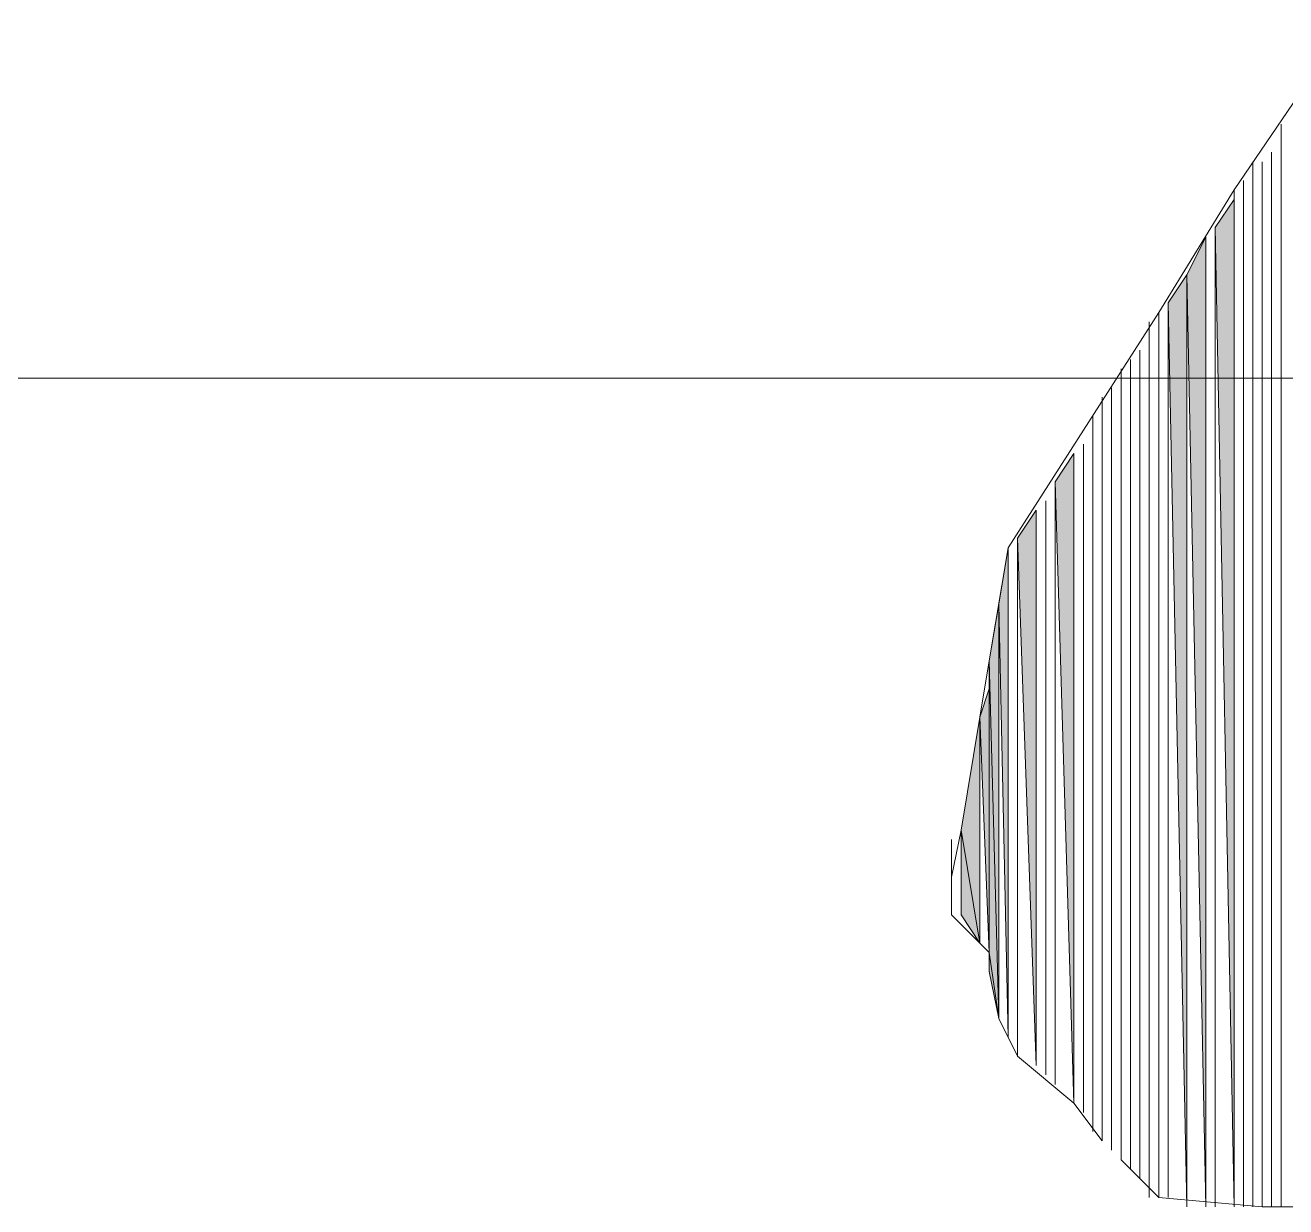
# Model space of a CAD drawing. Header units: millimetres. Extents: x -30643 to 86172, y -19411 to 63186.
# Drawn here: x 82577 to 82671.2, y -1768.7 to -1680.4 of the extents above; entities that cross this region are included whole.
import ezdxf

# ---------------------------------------------------------------- set-up
doc = ezdxf.new("R2010")
doc.units = ezdxf.units.MM

msp = doc.modelspace()

# ---------------------------------------------------------------- hatches: boundary and pattern name
h = msp.add_hatch(color=0)
h.dxf.hatch_style = 2
h.paths.add_polyline_path([(82667.338, -1768.731), (82667.338, -1693.437), (82665.93, -1695.548)])
h = msp.add_hatch(color=0)
h.dxf.hatch_style = 2
h.paths.add_polyline_path([(82665.227, -1768.731), (82665.227, -1696.252), (82663.819, -1699.067)])
h = msp.add_hatch(color=0)
h.dxf.hatch_style = 2
h.paths.add_polyline_path([(82663.819, -1768.731), (82663.819, -1699.067), (82662.412, -1701.178)])
h = msp.add_hatch(color=0)
h.dxf.hatch_style = 2
h.paths.add_polyline_path([(82655.375, -1760.99), (82655.375, -1712.437), (82653.968, -1714.547)])
h = msp.add_hatch(color=0)
h.dxf.hatch_style = 2
h.paths.add_polyline_path([(82652.56, -1758.176), (82652.56, -1716.659), (82651.153, -1718.77)])
h = msp.add_hatch(color=0)
h.dxf.hatch_style = 2
h.paths.add_polyline_path([(82650.449, -1756.065), (82650.449, -1719.473), (82649.746, -1723.695)])
h = msp.add_hatch(color=0)
h.dxf.hatch_style = 2
h.paths.add_polyline_path([(82649.746, -1754.657), (82649.746, -1723.695), (82649.042, -1727.917)])
h = msp.add_hatch(color=0)
h.dxf.hatch_style = 2
h.paths.add_polyline_path([(82649.042, -1751.139), (82649.042, -1727.917), (82649.042, -1730.029)])
h = msp.add_hatch(color=0)
h.dxf.hatch_style = 2
h.paths.add_polyline_path([(82649.042, -1751.139), (82649.746, -1754.657), (82649.042, -1727.917)])
h = msp.add_hatch(color=0)
h.dxf.hatch_style = 2
h.paths.add_polyline_path([(82649.042, -1749.731), (82649.042, -1730.029), (82648.338, -1732.14)])
h = msp.add_hatch(color=0)
h.dxf.hatch_style = 2
h.paths.add_polyline_path([(82648.338, -1749.028), (82648.338, -1732.14), (82646.931, -1740.584)])
h = msp.add_hatch(color=0)
h.dxf.hatch_style = 2
h.paths.add_polyline_path([(82646.227, -1746.917), (82646.227, -1741.287), (82646.227, -1744.102)])
h = msp.add_hatch(color=0)
h.dxf.hatch_style = 2
h.paths.add_polyline_path([(82646.931, -1746.917), (82648.338, -1749.028), (82646.931, -1740.584)])

# ---------------------------------------------------------------- linework, layer by layer
at = {"color": 0, "lineweight": 0}
for points in [[(82679.3, -1675.142), (82667.338, -1692.733)], [(82667.338, -1692.733), (82661.708, -1701.881)], [(82661.708, -1701.881), (82650.449, -1719.473)], [(79373.416, -1706.807), (84204.876, -1706.807)], [(82650.449, -1719.473), (82649.042, -1727.917)], [(82649.042, -1727.917), (82648.338, -1732.14)], [(82648.338, -1732.14), (82646.931, -1740.584)], [(82646.931, -1740.584), (82646.227, -1744.102)], [(82646.227, -1744.102), (82646.227, -1746.917)], [(82646.227, -1746.917), (82649.042, -1749.731)], [(82649.042, -1749.731), (82649.746, -1754.657)], [(82649.746, -1754.657), (82651.153, -1757.472)], [(82651.153, -1757.472), (82655.375, -1760.99)], [(82655.375, -1760.99), (82657.486, -1763.805)], [(82658.893, -1765.212), (82661.708, -1768.027)], [(82661.708, -1768.027), (82669.449, -1768.731)], [(82669.449, -1768.731), (82672.967, -1768.731)]]:
    msp.add_lwpolyline(points, dxfattribs=at)
for points in [[(82670.856, -1768.731), (82670.856, -1687.808)], [(82670.856, -1768.731), (82670.856, -1687.808)], [(82670.856, -1768.731), (82670.856, -1687.808)], [(82670.856, -1768.731), (82670.856, -1687.808)], [(82670.856, -1768.731), (82670.856, -1688.512)], [(82670.856, -1768.731), (82670.856, -1688.512)], [(82670.152, -1768.731), (82670.152, -1689.919)], [(82670.152, -1768.731), (82670.152, -1689.919)], [(82668.745, -1768.731), (82668.745, -1690.622)], [(82668.745, -1768.731), (82668.745, -1690.622)], [(82669.449, -1768.731), (82669.449, -1690.622)], [(82669.449, -1768.731), (82669.449, -1690.622)], [(82669.449, -1768.731), (82669.449, -1690.622)], [(82669.449, -1768.731), (82669.449, -1690.622)], [(82668.041, -1768.731), (82668.041, -1692.03)], [(82668.041, -1768.731), (82668.041, -1692.03)], [(82668.041, -1768.731), (82668.041, -1692.03)], [(82668.041, -1768.731), (82668.041, -1692.03)], [(82667.338, -1768.731), (82667.338, -1692.733)], [(82667.338, -1768.731), (82667.338, -1692.733)], [(82667.338, -1768.731), (82667.338, -1693.437), (82665.93, -1695.548)], [(82667.338, -1768.731), (82667.338, -1693.437)], [(82665.93, -1768.731), (82665.93, -1695.548)], [(82665.93, -1768.731), (82665.93, -1695.548)], [(82665.227, -1768.731), (82665.227, -1696.252), (82663.819, -1699.067)], [(82665.227, -1768.731), (82665.227, -1696.252)], [(82663.819, -1768.731), (82663.819, -1699.067), (82662.412, -1701.178)], [(82663.819, -1768.731), (82663.819, -1699.067)], [(82662.412, -1768.027), (82662.412, -1701.178)], [(82662.412, -1768.027), (82662.412, -1701.178)], [(82662.412, -1768.027), (82662.412, -1701.178)], [(82662.412, -1768.027), (82662.412, -1701.178)], [(82661.004, -1768.027), (82661.004, -1702.585)], [(82661.004, -1768.027), (82661.004, -1702.585)], [(82661.708, -1768.027), (82661.708, -1701.881)], [(82661.708, -1768.027), (82661.708, -1701.881)], [(82661.708, -1768.027), (82661.708, -1701.881)], [(82661.708, -1768.027), (82661.708, -1701.881)], [(82661.708, -1768.027), (82661.708, -1701.881)], [(82661.708, -1768.027), (82661.708, -1701.881)], [(82661.708, -1768.027), (82661.708, -1702.585)], [(82661.708, -1768.027), (82661.708, -1702.585)], [(82662.412, -1768.027), (82662.412, -1701.881)], [(82662.412, -1768.027), (82662.412, -1701.881)], [(82662.412, -1768.027), (82662.412, -1701.881)], [(82662.412, -1768.027), (82662.412, -1701.881)], [(82661.004, -1767.324), (82661.004, -1703.289)], [(82661.004, -1767.324), (82661.004, -1703.289)], [(82661.004, -1767.324), (82661.004, -1703.289)], [(82661.004, -1767.324), (82661.004, -1703.289)], [(82659.597, -1765.916), (82659.597, -1705.4)], [(82659.597, -1765.916), (82659.597, -1705.4)], [(82660.301, -1766.62), (82660.301, -1704.696)], [(82660.301, -1766.62), (82660.301, -1704.696)], [(82658.893, -1765.212), (82658.893, -1706.103)], [(82658.893, -1765.212), (82658.893, -1706.103)], [(82659.597, -1765.916), (82659.597, -1706.103)], [(82659.597, -1765.916), (82659.597, -1706.103)], [(82658.893, -1764.509), (82658.893, -1706.807)], [(82658.893, -1764.509), (82658.893, -1706.807)], [(82658.893, -1765.212), (82658.893, -1706.807)], [(82658.893, -1765.212), (82658.893, -1706.807)], [(82657.486, -1763.805), (82657.486, -1708.214)], [(82657.486, -1763.805), (82657.486, -1708.214)], [(82658.19, -1764.509), (82658.19, -1707.511)], [(82658.19, -1764.509), (82658.19, -1707.511)], [(82658.19, -1764.509), (82658.19, -1707.511)], [(82658.19, -1764.509), (82658.19, -1707.511)], [(82658.19, -1764.509), (82658.19, -1707.511)], [(82658.19, -1764.509), (82658.19, -1707.511)], [(82658.19, -1764.509), (82658.19, -1707.511)], [(82658.19, -1764.509), (82658.19, -1707.511)], [(82658.893, -1764.509), (82658.893, -1707.511)], [(82658.893, -1764.509), (82658.893, -1707.511)], [(82657.486, -1763.101), (82657.486, -1708.918)], [(82657.486, -1763.101), (82657.486, -1708.918)], [(82657.486, -1763.101), (82657.486, -1708.918)], [(82657.486, -1763.101), (82657.486, -1708.918)], [(82656.783, -1763.101), (82656.783, -1709.622)], [(82656.783, -1763.101), (82656.783, -1709.622)], [(82656.783, -1762.398), (82656.783, -1710.326)], [(82656.783, -1762.398), (82656.783, -1710.326)], [(82656.783, -1762.398), (82656.783, -1710.326)], [(82656.783, -1762.398), (82656.783, -1710.326)], [(82656.079, -1761.694), (82656.079, -1711.733)], [(82656.079, -1761.694), (82656.079, -1711.733)], [(82655.375, -1760.99), (82655.375, -1712.437), (82653.968, -1714.547)], [(82655.375, -1760.99), (82655.375, -1712.437)], [(82653.968, -1759.583), (82653.968, -1714.547)], [(82653.968, -1759.583), (82653.968, -1714.547)], [(82652.56, -1758.176), (82652.56, -1716.659), (82651.153, -1718.77)], [(82652.56, -1758.176), (82652.56, -1716.659)], [(82653.264, -1758.879), (82653.264, -1715.955)], [(82653.264, -1758.879), (82653.264, -1715.955)], [(82650.449, -1756.065), (82650.449, -1719.473), (82649.746, -1723.695)], [(82650.449, -1756.065), (82650.449, -1719.473)], [(82651.153, -1757.472), (82651.153, -1718.77)], [(82651.153, -1757.472), (82651.153, -1718.77)], [(82649.746, -1754.657), (82649.746, -1723.695), (82649.042, -1727.917)], [(82649.746, -1754.657), (82649.746, -1723.695)], [(82649.042, -1751.139), (82649.042, -1727.917), (82649.042, -1730.029)], [(82649.042, -1751.139), (82649.746, -1754.657), (82649.042, -1727.917)], [(82649.042, -1749.731), (82649.042, -1730.029), (82648.338, -1732.14)], [(82649.042, -1749.731), (82649.042, -1730.029)], [(82648.338, -1749.028), (82648.338, -1732.14), (82646.931, -1740.584)], [(82648.338, -1749.028), (82648.338, -1732.14)], [(82646.227, -1746.917), (82646.227, -1741.287), (82646.227, -1744.102)], [(82646.227, -1746.917), (82646.227, -1741.287)], [(82646.931, -1746.917), (82646.931, -1740.584)], [(82646.931, -1746.917), (82648.338, -1749.028), (82646.931, -1740.584)]]:
    msp.add_lwpolyline(points, close=True, dxfattribs=at)

doc.saveas('drawing.dxf')
